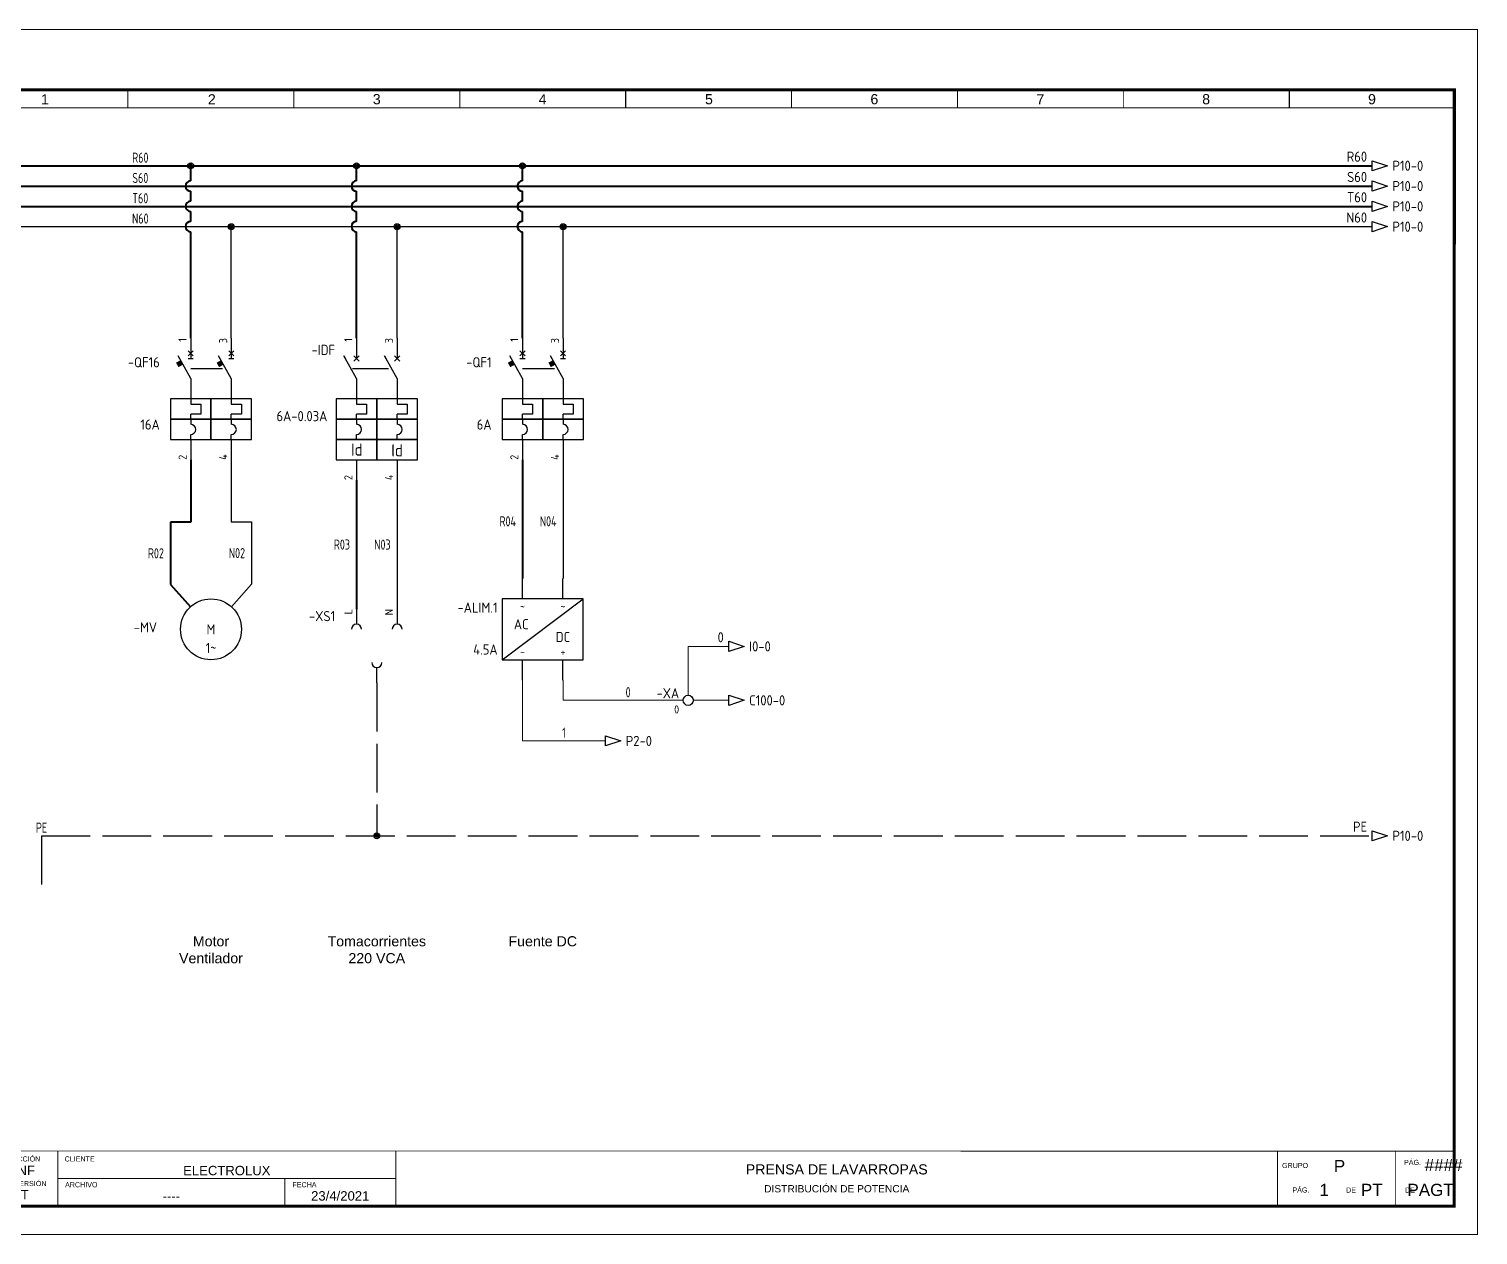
# Model space of a CAD drawing. Header units: millimetres. Extents: x -135 to 420, y 0 to 297.
# Drawn here: x 63.1 to 420.1, y -0.1 to 297.1 of the extents above; entities that cross this region are included whole.
import ezdxf
from ezdxf.enums import TextEntityAlignment as Align

# ---------------------------------------------------------------- set-up
doc = ezdxf.new("R2010")
doc.units = ezdxf.units.MM
doc.linetypes.add('ACAD_ISO02W100', pattern=[15, 12, -3])
for name, color, linetype, lineweight in [('BLK_4', 9, 'Continuous', 40), ('eProC - L2', 41, 'Continuous', 20), ('G&Y_25', 3, 'ACAD_ISO02W100', 25), ('LBE_25', 132, 'Continuous', 25), ('RED_15', 1, 'Continuous', 15), ('WHT_15', 7, 'Continuous', 15)]:
    doc.layers.add(name, color=color, linetype=linetype, lineweight=lineweight)
for name, color, linetype in [('DESC', 150, 'Continuous'), ('LINK', 9, 'Continuous'), ('MISC', 7, 'Continuous'), ('SYMS', 7, 'Continuous'), ('TAGS', 150, 'Continuous'), ('TERMS', 123, 'Continuous'), ('WIREFIXED', 7, 'Continuous'), ('WIREREF', 52, 'Continuous'), ('XREF', 7, 'Continuous')]:
    doc.layers.add(name, color=color, linetype=linetype)
doc.styles.get("Standard").update_dxf_attribs({"font": 'arial.ttf'})
doc.styles.add('WD_IEC', font='ISOCP2.shx', dxfattribs={"width": 0.9, "height": 4})
picture_1 = doc.add_image_def('image1.jpg', size_in_pixel=(564, 174))

# ---------------------------------------------------------------- blocks, each defined once
blk = doc.blocks.new('eproc_rotulo_010')
at = {"layer": 'eProC - L2', "color": 0, "lineweight": 5, "const_width": 0.233}
for points in [[(0.12, 297.12), (420.12, 297.12), (420.12, 0.12), (0.12, 0.12), (0.12, 297.12)], [(5.9, 20.72), (414.37, 20.7)], [(49.98, 7.12), (49.98, 20.72)], [(70.35, 7.12), (70.35, 20.72)], [(153.64, 7.04), (153.64, 20.64)], [(70.35, 13.92), (153.64, 13.92)], [(126.3, 7.12), (126.3, 13.92)]]:
    blk.add_lwpolyline(points, dxfattribs=at)
at = {"layer": 'eProC - L2', "color": 0}
blk.add_lwpolyline([(420.12, 0.12), (420.12, 297.12), (0.12, 297.12), (0.12, 0.12), (420.12, 0.12)], dxfattribs=at)
at = {"layer": 'eProC - L2', "color": 0, "lineweight": 40, "const_width": 0.75}
blk.add_lwpolyline([(5.92, 7.13), (414.37, 7.11), (414.4, 282.24), (5.95, 282.27)], close=True, dxfattribs=at)
at = {"layer": 'eProC - L2', "color": 0, "lineweight": 5, "const_width": 0.233}
for points in [[(46.8, 277.83), (5.9, 277.83), (5.9, 282.27), (46.8, 282.27)], [(87.64, 277.83), (46.75, 277.83), (46.75, 282.27), (87.64, 282.27)], [(128.54, 277.83), (87.64, 277.83), (87.64, 282.26), (128.54, 282.26)], [(169.38, 277.83), (128.49, 277.83), (128.49, 282.26), (169.38, 282.26)], [(210.28, 277.82), (169.38, 277.82), (169.38, 282.26), (210.28, 282.26)], [(251.12, 277.82), (210.23, 277.82), (210.23, 282.26), (251.12, 282.26)], [(292.02, 277.82), (251.12, 277.82), (251.12, 282.25), (292.02, 282.25)], [(332.86, 277.82), (291.97, 277.82), (291.97, 282.25), (332.86, 282.25)], [(373.76, 277.83), (332.86, 277.83), (332.86, 282.27), (373.76, 282.27)], [(414.6, 277.83), (373.71, 277.83), (373.71, 282.27), (414.6, 282.27)]]:
    blk.add_lwpolyline(points, close=True, dxfattribs=at)
at = {"layer": 'eProC - L2', "color": 0, "lineweight": 0, "const_width": 0.233}
for points in [[(370.87, 7.1), (370.87, 20.7)], [(399.87, 7.1), (399.87, 20.7)]]:
    blk.add_lwpolyline(points, dxfattribs=at)
at = {"layer": 'eProC - L2', "color": 0, "lineweight": 20, "char_height": 2.5, "attachment_point": 8}
for s, insert in [('{\\fArial|b0|i0|c0|p18;0}', (26.3, 278.65)), ('{\\fArial|b0|i0|c0|p18;1}', (67.19, 278.65)), ('{\\fArial|b0|i0|c0|p18;2}', (108.3, 278.65)), ('{\\fArial|b0|i0|c0|p18;3}', (148.93, 278.65)), ('{\\fArial|b0|i0|c0|p18;4}', (189.78, 278.65)), ('{\\fArial|b0|i0|c0|p18;5}', (230.77, 278.65)), ('{\\fArial|b0|i0|c0|p18;6}', (271.52, 278.65)), ('{\\fArial|b0|i0|c0|p18;7}', (312.41, 278.65)), ('{\\fArial|b0|i0|c0|p18;8}', (353.26, 278.65)), ('{\\fArial|b0|i0|c0|p18;9}', (394.11, 278.65))]:
    blk.add_mtext(s, dxfattribs=dict(at, insert=insert))
at = {"layer": 'eProC - L2', "color": 0, "char_height": 1.2552}
for s, insert, attachment_point in [('{\\fArial|b0|i0|c0|p18;CONFECCIÓN }', (60.16, 18.11), 8), ('{\\fArial|b0|i0|c0|p18;CLIENTE}', (72.05, 18.11), 7), ('{\\fArial|b0|i0|c0|p18;PÁG.}', (402.01, 17.26), 7), ('{\\fArial|b0|i0|c0|p18;GRUPO}', (371.96, 16.49), 7), ('{\\fArial|b0|i0|c0|p18;ULTIMA VERSIÓN}', (60.16, 12.05), 8), ('{\\fArial|b0|i0|c0|p18;ARCHIVO}', (72.15, 11.76), 7), ('{\\fArial|b0|i0|c0|p18;FECHA}', (128.15, 11.76), 7), ('{\\fArial|b0|i0|c0|p18;PÁG.}', (374.51, 10.46), 7), ('{\\fArial|b0|i0|c0|p18;DE}', (387.74, 10.46), 7), ('{\\fArial|b0|i0|c0|p18;DE}', (402.24, 10.46), 7)]:
    blk.add_mtext(s, dxfattribs=dict(at, insert=insert, attachment_point=attachment_point))
at = {"layer": 'eProC - L2', "color": 0}
for tag, p in [('GR', (386.11, 17)), ('PGRAL', (411.76, 17.25)), ('PG', (382.35, 11.13)), ('PT', (394.05, 11.13)), ('PAGT', (408.55, 11.13))]:
    blk.add_attdef(tag, text='', height=3, dxfattribs=at).set_placement(p, align=Align.MIDDLE_CENTER)
for tag, height, p in [('CONF', 2.31, (60.16, 14.76)), ('CLIENTE', 2.31, (111.99, 14.74)), ('DESC_1', 2.5, (262.25, 14.94)), ('ULT', 2.31, (60.16, 8.79)), ('ARCH', 2.31, (98.32, 8.46)), ('FECHA', 2.31, (139.94, 8.5)), ('DESC__2', 1.8, (262.25, 10.51))]:
    blk.add_attdef(tag, text='', height=height, dxfattribs=at).set_placement(p, align=Align.CENTER)
at = {"layer": 'eProC - L2', "color": 0, "flags": 9}
blk.add_attdef('WD_TB', (0.12, 0.12), '', height=2.5, dxfattribs=at)
at = {"layer": 'eProC - L2', "color": 0}
image = blk.add_image(picture_1, insert=(5.9, 7.12), size_in_units=(44.08, 13.6), dxfattribs=at)
image.dxf.flags = 7
blk = doc.blocks.new('WD_WNH')
at = {"linetype": 'Continuous', "style": 'WD_IEC', "width": 0.8}
blk.add_attdef('WIRENO', text='', height=2.5, dxfattribs=at).set_placement((0, 0.75), align=Align.CENTER)
at = {"style": 'WD_IEC', "flags": 1}
for tag, p in [('W08USER', (0, 0.375)), ('W04USER', (0, 0.875)), ('W05USER', (0, 0.75)), ('W09USER', (0, 0.25)), ('W03USER', (0, 1)), ('W06USER', (0, 0.625)), ('W07USER', (0, 0.5)), ('W02USER', (0, 1.125)), ('W01USER', (0, 1.25)), ('W10USER', (0, 0.125))]:
    blk.add_attdef(tag, text='', height=0.08, dxfattribs=at).set_placement(p, align=Align.CENTER)
blk = doc.blocks.new('VCB11Q134')
for p, q in [((0, 7.5), (0, 2.5)), ((-0.62, 3.12), (0.63, 4.37)), ((0.63, 3.12), (-0.62, 4.37)), ((0, -2.5), (-3.12, 3.12)), ((-0.62, 2.5), (0.63, 2.5)), ((0, -2.5), (0, -8.75)), ((0, -7.5), (0, -8.75)), ((0, -8.75), (2.5, -8.75)), ((2.5, -8.75), (2.5, -11.25)), ((0, -12.5), (0, -11.25)), ((2.5, -11.25), (0, -11.25)), ((0, -12.5), (0, -13.75)), ((0, -17.5), (0, -16.25)), ((0, -17.5), (0, -22.5))]:
    blk.add_line(p, q)
for points in [[(-5, -7.5), (-5, -12.5), (5, -12.5), (5, -7.5)], [(-5, -12.5), (-5, -17.5), (5, -17.5), (5, -12.5)]]:
    blk.add_lwpolyline(points, close=True)
blk.add_arc((0, -15), 1.25, 270, 90)
blk.add_solid([(-2.52, 2.03), (-3.61, 1.43), (-1.91, 0.94), (-3.01, 0.33)])
at = {"style": 'WD_IEC'}
for tag, p in [('INST', (-7.62, 6.3)), ('LOC', (-7.62, 3.3)), ('TAG1', (-7.62, 0.3)), ('RATING1', (-7.62, -2.7)), ('DESC1', (-7.62, -15.05)), ('DESC2', (-7.62, -18.05)), ('DESC3', (-7.62, -21.05))]:
    blk.add_attdef(tag, text='', height=2.5, dxfattribs=at).set_placement(p, align=Align.RIGHT)
blk.add_attdef('TERM01', text='', height=2, rotation=90, dxfattribs=at).set_placement((-1, 7.5), align=Align.RIGHT)
at = {"style": 'WD_IEC', "flags": 1}
for tag, p, height in [('X2TERM01', (0, 7.5), 0.32), ('X4LINK', (-2.15, 0), 0.32), ('X1LINK', (0.02, 0), 0.32), ('ASSYCODE', (0.69, -18.77), 1), ('FAMILY', (0.69, -20.27), 1), ('CATDESC', (0.69, -21.77), 1), ('X8TERM02', (0, -22.5), 0.32)]:
    blk.add_attdef(tag, p, '', height=height, dxfattribs=at)
at = {"style": 'WD_IEC', "flags": 9}
for tag, p in [('MFG', (7.81, 5.44)), ('CAT', (7.81, 2.94))]:
    blk.add_attdef(tag, text='', height=1.5, dxfattribs=at).set_placement(p, align=Align.RIGHT)
at = {"lineweight": 15, "style": 'WD_IEC'}
for tag, p in [('XREF', (-7.62, -12.05)), ('WDTAGALT', (-7.62, -24.05))]:
    blk.add_attdef(tag, text='', height=2.5, dxfattribs=at).set_placement(p, align=Align.RIGHT)
at = {"style": 'WD_IEC'}
blk.add_attdef('TERM02', (-1, -22.5), '', height=2, rotation=90, dxfattribs=at)
blk = doc.blocks.new('VCB21Q134')
for p, q in [((0, 7.5), (0, 2.5)), ((-0.62, 3.12), (0.63, 4.37)), ((0.63, 3.12), (-0.62, 4.37)), ((0, -2.5), (-3.12, 3.12)), ((-0.62, 2.5), (0.63, 2.5)), ((0, -2.5), (0, -8.75)), ((0, -7.5), (0, -8.75)), ((0, -8.75), (2.5, -8.75)), ((2.5, -8.75), (2.5, -11.25)), ((0, -12.5), (0, -11.25)), ((2.5, -11.25), (0, -11.25)), ((0, -12.5), (0, -13.75)), ((0, -17.5), (0, -16.25)), ((0, -17.5), (0, -22.5))]:
    blk.add_line(p, q)
for points in [[(-5, -7.5), (-5, -12.5), (5, -12.5), (5, -7.5)], [(-5, -12.5), (-5, -17.5), (5, -17.5), (5, -12.5)]]:
    blk.add_lwpolyline(points, close=True)
blk.add_arc((0, -15), 1.25, 270, 90)
blk.add_solid([(-2.52, 2.03), (-3.61, 1.43), (-1.91, 0.94), (-3.01, 0.33)])
at = {"style": 'WD_IEC'}
for tag, p in [('INST', (-7.62, 6.3)), ('LOC', (-7.62, 3.3)), ('TAG2', (-7.62, 0.3)), ('DESC1', (-7.62, -15.05)), ('DESC2', (-7.62, -18.05)), ('DESC3', (-7.62, -21.05))]:
    blk.add_attdef(tag, text='', height=2.5, dxfattribs=at).set_placement(p, align=Align.RIGHT)
blk.add_attdef('TERM01', text='', height=2, rotation=90, dxfattribs=at).set_placement((-1, 7.5), align=Align.RIGHT)
at = {"style": 'WD_IEC', "flags": 1}
for tag, p, height in [('X2TERM01', (0, 7.5), 0.32), ('X4LINK', (-2.15, 0), 0.32), ('X1LINK', (0.02, 0), 0.32), ('CONTACT', (-5.49, -7.21), 1), ('ASSYCODE', (0.69, -18.77), 1), ('FAMILY', (0.69, -20.27), 1), ('CATDESC', (0.69, -21.77), 1), ('X8TERM02', (0, -22.5), 0.32)]:
    blk.add_attdef(tag, p, '', height=height, dxfattribs=at)
blk.add_attdef('RATING1', text='', height=2.5, dxfattribs=at).set_placement((-7.62, -2.7), align=Align.RIGHT)
at = {"lineweight": 15, "style": 'WD_IEC'}
for tag, p in [('XREF', (-7.62, -12.05)), ('WDTAGALT', (-7.62, -24.05))]:
    blk.add_attdef(tag, text='', height=2.5, dxfattribs=at).set_placement(p, align=Align.RIGHT)
at = {"style": 'WD_IEC'}
blk.add_attdef('TERM02', (-1, -22.5), '', height=2, rotation=90, dxfattribs=at)
blk = doc.blocks.new('WDDOT')
for radius in [0.72, 0.449, 0.223]:
    blk.add_circle((0, 0), radius)
blk = doc.blocks.new('VMO1M9')
blk.add_circle((0, 0), 7.5)
at = {"style": 'WD_IEC'}
for tag, p in [('INST', (-13.29, 5.25)), ('LOC', (-13.29, 2.25)), ('TAG1', (-13.29, -0.75)), ('RATING1', (-13.29, -4.8)), ('DESC1', (-13.29, -12.1)), ('DESC2', (-13.29, -15.1)), ('DESC3', (-13.29, -18.1))]:
    blk.add_attdef(tag, text='', height=2.5, dxfattribs=at).set_placement(p, align=Align.RIGHT)
at = {"style": 'WD_IEC', "flags": 1}
for tag, p, height in [('MFG', (7.54, 6.5), 1.5), ('X0TERM01', (-5.03, 5.56), 0.32), ('X0TERM02', (5.02, 5.58), 0.32), ('CAT', (7.54, 4), 1.5), ('X4LINK', (-7.55, -0.02), 0.32), ('X1LINK', (7.45, -0.02), 0.32), ('ASSYCODE', (7.65, -4), 1), ('FAMILY', (7.65, -5.5), 1), ('CATDESC', (7.65, -7), 1)]:
    blk.add_attdef(tag, p, '', height=height, dxfattribs=at)
at = {"style": 'WD_IEC'}
for tag, p in [('TERM01', (-6.47, 6.21)), ('TERM02', (8.52, 6.21))]:
    blk.add_attdef(tag, text='', height=2, rotation=90, dxfattribs=at).set_placement(p, align=Align.RIGHT)
for tag, p in [('M', (0, 0)), ('1~', (0.04, -4.59))]:
    blk.add_attdef(tag, text='', height=2.5, dxfattribs=at).set_placement(p, align=Align.MIDDLE)
at = {"lineweight": 15, "style": 'WD_IEC'}
blk.add_attdef('XREF', text='', height=2.5, dxfattribs=at).set_placement((-13.29, -9.1), align=Align.RIGHT)
at = {"style": 'WD_IEC', "width": 0.9}
blk.add_attdef('WDTAGALT', text='', height=2.5, dxfattribs=at).set_placement((-13.29, -21.1), align=Align.RIGHT)
blk = doc.blocks.new('WD_WNV')
at = {"linetype": 'Continuous', "style": 'WD_IEC', "width": 0.8}
blk.add_attdef('WIRENO', text='', height=2.5, dxfattribs=at).set_placement((-1.6, 0), align=Align.MIDDLE_RIGHT)
at = {"style": 'WD_IEC', "flags": 1}
for tag, p in [('W08USER', (-1, 0.375)), ('W04USER', (-1, 0.875)), ('W05USER', (-1, 0.75)), ('W09USER', (-1, 0.25)), ('W03USER', (-1, 1)), ('W06USER', (-1, 0.625)), ('W07USER', (-1, 0.5)), ('W02USER', (-1, 1.125)), ('W01USER', (-1, 1.25)), ('W10USER', (-1, 0.125))]:
    blk.add_attdef(tag, text='', height=0.08, dxfattribs=at).set_placement(p, align=Align.CENTER)
blk = doc.blocks.new('VCB11Q13')
for p, q in [((0, 7.5), (0, 2.5)), ((0, -2.5), (-3.12, 3.12)), ((-3.12, 3.12), (-2.52, 2.03)), ((-0.66, 1.84), (0.66, 3.16)), ((-0.66, 3.16), (0.66, 1.84)), ((0, -2.5), (0, -7.5)), ((0, -7.5), (0, -8.75)), ((0, -8.75), (2.5, -8.75)), ((2.5, -8.75), (2.5, -11.25)), ((0, -12.5), (0, -11.25)), ((2.5, -11.25), (0, -11.25)), ((0, -12.5), (0, -13.75)), ((0, -17.5), (0, -16.25)), ((0, -22.5), (0, -27.5))]:
    blk.add_line(p, q)
for points in [[(-5, -7.5), (-5, -12.5), (5, -12.5), (5, -7.5)], [(-5, -12.5), (-5, -17.5), (5, -17.5), (5, -12.5)], [(-5, -17.5), (-5, -22.5), (5, -22.5), (5, -17.5)]]:
    blk.add_lwpolyline(points, close=True)
blk.add_arc((0, -15), 1.25, 270, 90)
at = {"style": 'WD_IEC'}
for tag, p in [('INST', (-5.28, 9.34)), ('LOC', (-5.28, 6.34)), ('TAG1', (-5.28, 3.34)), ('RATING1', (-7.18, -9.98)), ('DESC1', (-7.18, -12.98)), ('DESC2', (-7.18, -15.98)), ('DESC3', (-7.18, -18.98))]:
    blk.add_attdef(tag, text='', height=2.5, dxfattribs=at).set_placement(p, align=Align.RIGHT)
blk.add_attdef('TERM01', text='', height=2, rotation=90, dxfattribs=at).set_placement((-1, 7.5), align=Align.RIGHT)
at = {"style": 'WD_IEC', "flags": 1}
for tag, p, height in [('X2TERM01', (0, 7.5), 0.32), ('X4LINK', (-2.31, 0), 0.32), ('X1LINK', (-0.95, 0), 0.32), ('CONTACT', (-5.15, -7.55), 1), ('COMMON', (-3.9, -8.8), 1), ('ASSYCODE', (0.69, -23.77), 1), ('FAMILY', (0.69, -25.27), 1), ('X8TERM02', (0, -27.5), 0.32), ('CATDESC', (0.69, -26.77), 1)]:
    blk.add_attdef(tag, p, '', height=height, dxfattribs=at)
at = {"style": 'WD_IEC', "flags": 9}
for tag, p in [('MFG', (7.81, 5.44)), ('CAT', (7.81, 2.94))]:
    blk.add_attdef(tag, text='', height=1.5, dxfattribs=at).set_placement(p, align=Align.RIGHT)
at = {"lineweight": 15, "style": 'WD_IEC'}
blk.add_attdef('XREF', text='', height=2.5, dxfattribs=at).set_placement((-7.18, -6.98), align=Align.RIGHT)
at = {"style": 'WD_IEC'}
blk.add_attdef('TERM02', (-1, -27.5), '', height=2, rotation=90, dxfattribs=at)
blk.add_attdef('I', text='', height=3, dxfattribs=at).set_placement((0.08, -21.48), align=Align.CENTER)
blk = doc.blocks.new('VCB21Q13')
for p, q in [((0, 7.5), (0, 2.5)), ((0, -2.5), (-3.12, 3.12)), ((-3.12, 3.12), (-2.52, 2.03)), ((-0.66, 1.84), (0.66, 3.16)), ((-0.66, 3.16), (0.66, 1.84)), ((0, -2.5), (0, -7.5)), ((0, -7.5), (0, -8.75)), ((0, -8.75), (2.5, -8.75)), ((2.5, -8.75), (2.5, -11.25)), ((0, -12.5), (0, -11.25)), ((2.5, -11.25), (0, -11.25)), ((0, -12.5), (0, -13.75)), ((0, -17.5), (0, -16.25)), ((0, -22.5), (0, -27.5))]:
    blk.add_line(p, q)
for points in [[(-5, -7.5), (-5, -12.5), (5, -12.5), (5, -7.5)], [(-5, -12.5), (-5, -17.5), (5, -17.5), (5, -12.5)], [(-5, -17.5), (-5, -22.5), (5, -22.5), (5, -17.5)]]:
    blk.add_lwpolyline(points, close=True)
blk.add_arc((0, -15), 1.25, 270, 90)
at = {"style": 'WD_IEC'}
for tag, p in [('INST', (-5.02, 9.77)), ('LOC', (-5.02, 6.77)), ('TAG2', (-5.02, 3.77)), ('DESC1', (-6.85, -12.94)), ('DESC2', (-6.85, -15.94)), ('DESC3', (-6.85, -18.94))]:
    blk.add_attdef(tag, text='', height=2.5, dxfattribs=at).set_placement(p, align=Align.RIGHT)
blk.add_attdef('TERM01', text='', height=2, rotation=90, dxfattribs=at).set_placement((-1, 7.5), align=Align.RIGHT)
at = {"style": 'WD_IEC', "flags": 1}
for tag, p, height in [('X2TERM01', (0, 7.5), 0.32), ('X4LINK', (-2.15, 0), 0.32), ('X1LINK', (-0.08, 0), 0.32), ('CONTACT', (-5.15, -7.55), 1), ('FAMILY', (0.69, -25.27), 1), ('X8TERM02', (0, -27.5), 0.32)]:
    blk.add_attdef(tag, p, '', height=height, dxfattribs=at)
at = {"lineweight": 15, "style": 'WD_IEC'}
blk.add_attdef('XREF', text='', height=2.5, dxfattribs=at).set_placement((-6.85, -6.94), align=Align.RIGHT)
at = {"style": 'WD_IEC', "flags": 1}
blk.add_attdef('RATING1', text='', height=2.5, dxfattribs=at).set_placement((-6.85, -9.94), align=Align.RIGHT)
at = {"style": 'WD_IEC'}
blk.add_attdef('TERM02', (-1, -27.5), '', height=2, rotation=90, dxfattribs=at)
blk.add_attdef('I', text='', height=3, dxfattribs=at).set_placement((0.01, -21.66), align=Align.CENTER)
blk = doc.blocks.new('VC01J_')
blk.add_line((0, 5), (0, 1.25))
blk.add_arc((0, 0), 1.25, 0, 180)
at = {"style": 'WD_IEC'}
for tag, p in [('INST', (-5.25, 8)), ('LOC', (-5.25, 5)), ('TAG1', (-5.25, 2)), ('DESC2', (-5.25, -9.1)), ('DESC1', (-5.25, -6.1)), ('DESC3', (-5.25, -12.1))]:
    blk.add_attdef(tag, text='', height=2.5, dxfattribs=at).set_placement(p, align=Align.RIGHT)
blk.add_attdef('TERM01', text='', height=2, rotation=90, dxfattribs=at).set_placement((-1, 5), align=Align.RIGHT)
at = {"style": 'WD_IEC', "flags": 1}
for tag, p, height in [('X2TERM01', (0, 5), 0.32), ('X2TERMDESC01', (0, 4.48), 0.32), ('MFG', (2.75, 4), 1.5), ('X4LINK', (-1.88, 0), 0.32), ('X1LINK', (1.88, 0), 0.32), ('CAT', (2.75, 1.5), 1.5), ('ASSYCODE', (2.75, -2.75), 1), ('FAMILY', (2.75, -4.25), 1), ('CATDESC', (2.75, -5.75), 1)]:
    blk.add_attdef(tag, p, '', height=height, dxfattribs=at)
blk = doc.blocks.new('VC02J_')
blk.add_line((0, 5), (0, 1.25))
blk.add_arc((0, 0), 1.25, 0, 180)
at = {"style": 'WD_IEC'}
for tag, p in [('INST', (-5.25, 8)), ('LOC', (-5.25, 5)), ('TAG2', (-5.25, 2)), ('DESC1', (-5.25, -5.1)), ('DESC2', (-5.25, -8.1)), ('DESC3', (-5.25, -11.1))]:
    blk.add_attdef(tag, text='', height=2.5, dxfattribs=at).set_placement(p, align=Align.RIGHT)
blk.add_attdef('TERM01', text='', height=2, rotation=90, dxfattribs=at).set_placement((-1, 5), align=Align.RIGHT)
at = {"style": 'WD_IEC', "flags": 1}
for tag, p, height in [('X2TERM01', (0, 5), 0.32), ('X2TERMDESC01', (0, 4.48), 0.32), ('X4LINK', (-1.88, 0), 0.32), ('X1LINK', (1.88, 0), 0.32), ('FAMILY', (2.75, -4.25), 1)]:
    blk.add_attdef(tag, p, '', height=height, dxfattribs=at)
blk = doc.blocks.new('VC01_J')
blk.add_line((0, -5), (0, -1.25))
blk.add_arc((0, 0), 1.25, 180, 0)
at = {"style": 'WD_IEC'}
for tag, p in [('INST', (-5.25, 8)), ('LOC', (-5.25, 5)), ('TAG1', (-5.25, 2)), ('DESC1', (-5.25, -5.1)), ('DESC2', (-5.25, -8.1)), ('DESC3', (-5.25, -11.1))]:
    blk.add_attdef(tag, text='', height=2.5, dxfattribs=at).set_placement(p, align=Align.RIGHT)
at = {"style": 'WD_IEC', "flags": 1}
for tag, p, height in [('MFG', (2.75, 4), 1.5), ('X4LINK', (-1.88, 0), 0.32), ('X1LINK', (1.88, 0), 0.32), ('CAT', (2.75, 1.5), 1.5), ('ASSYCODE', (2.75, -2.75), 1), ('FAMILY', (2.75, -4.25), 1), ('X8TERM01', (0, -5), 0.32), ('X8TERMDESC01', (0, -5.52), 0.32), ('CATDESC', (2.75, -5.75), 1)]:
    blk.add_attdef(tag, p, '', height=height, dxfattribs=at)
at = {"style": 'WD_IEC'}
blk.add_attdef('TERM01', (-1, -5), '', height=2, rotation=90, dxfattribs=at)
blk = doc.blocks.new('VIN1G1')
for p, q in [((0, 7.5), (0, 12.5)), ((9.98, 7.5), (9.98, 12.5)), ((14.99, 7.5), (-5.01, 7.5)), ((-5.01, 7.5), (-5.01, -7.5)), ((-5.01, -7.5), (14.99, 7.5)), ((14.99, -7.5), (14.99, 7.5)), ((14.99, -7.5), (14.99, 7.5)), ((-5.01, -7.5), (14.99, -7.5)), ((0, -12.5), (0, -7.5)), ((9.98, -12.5), (9.98, -7.5))]:
    blk.add_line(p, q)
at = {"style": 'WD_IEC'}
for tag, p in [('INST', (-6.14, 10.12)), ('LOC', (-6.14, 7.12)), ('TAG1', (-6.14, 4.12)), ('RATING1', (-5.97, 0.36)), ('DESC2', (-6.14, -9.22)), ('DESC1', (-6.14, -6.22)), ('DESC3', (-6.14, -12.22)), ('WDTAGALT', (-6.14, -15.22))]:
    blk.add_attdef(tag, text='', height=2.5, dxfattribs=at).set_placement(p, align=Align.RIGHT)
for tag, p in [('TERM01', (-1, 12.23)), ('TERM02', (8.98, 12.5))]:
    blk.add_attdef(tag, text='', height=2, rotation=90, dxfattribs=at).set_placement(p, align=Align.RIGHT)
at = {"style": 'WD_IEC', "flags": 1}
for tag, p, height in [('X2TERM01', (0, 12.5), 0.32), ('X2TERM02', (9.98, 12.5), 0.32), ('MFG', (15.53, 6.06), 1.5), ('CAT', (15.53, 3.56), 1.5), ('X1LINK', (14.99, 0), 0.32), ('X4LINK', (-5.01, -0.61), 0.32), ('ASSYCODE', (15.61, -4.38), 1), ('FAMILY', (15.61, -5.88), 1), ('CATDESC', (15.61, -7.38), 1), ('X8TERM03', (0, -12.5), 0.32), ('X8TERM04', (9.98, -12.5), 0.32)]:
    blk.add_attdef(tag, p, '', height=height, dxfattribs=at)
at = {"style": 'WD_IEC'}
for tag, p in [('TERMDESC01', (-0.01, 5.55)), ('TERMDESC02', (9.98, 5.55)), ('TERMDESC03', (-0.01, -5.52)), ('TERMDESC04', (9.98, -5.52))]:
    blk.add_attdef(tag, text='', height=2, dxfattribs=at).set_placement(p, align=Align.MIDDLE)
for tag, p in [('AC', (-0.3, 0.01)), ('DC', (9.97, -3.13))]:
    blk.add_attdef(tag, text='', height=2.5, dxfattribs=at).set_placement(p, align=Align.CENTER)
at = {"lineweight": 15, "style": 'WD_IEC'}
blk.add_attdef('XREF', text='', height=2.5, dxfattribs=at).set_placement((-6.14, -3.22), align=Align.RIGHT)
at = {"style": 'WD_IEC'}
for tag, p in [('TERM03', (-1, -12.96)), ('TERM04', (8.98, -12.96))]:
    blk.add_attdef(tag, p, '', height=2, rotation=90, dxfattribs=at)
blk = doc.blocks.new('HT0002')
blk.add_circle((0, 0), 1.25)
at = {"style": 'WD_IEC', "flags": 1}
for tag, p, height in [('ASSYCODE', (2.75, 10.75), 1), ('CATDESC', (2.75, 9.25), 1), ('MFG', (2.75, 7.25), 1.5), ('CAT', (2.75, 4.75), 1.5), ('X4PIN01', (-1.25, 1), 0.25), ('X4TERM01', (-1.25, 0), 0.25), ('X4TERMDESC01', (-1.25, 0.5), 0.4), ('STRIPSEQ', (0, 0), 0.025), ('X2PIN01', (0, 2.25), 0.25), ('X2TERM01', (0, 1.25), 0.25), ('X8PIN01', (0, -0.25), 0.25), ('X2TERMDESC01', (0, 1.75), 0.4), ('X1PIN01', (1.25, 1), 0.25), ('X1TERM01', (1.25, 0), 0.25), ('X1TERMDESC01', (1.25, 0.5), 0.4), ('LINKTERM', (0, -0.04), 0.025), ('X8TERM01', (0, -1.25), 0.25), ('X8TERMDESC01', (0, -0.75), 0.4)]:
    blk.add_attdef(tag, p, '', height=height, dxfattribs=at)
at = {"style": 'WD_IEC'}
for tag, p in [('INST', (-2.25, 6.5)), ('LOC', (-2.25, 3.5)), ('DESC2', (-2.25, -9.25)), ('DESC1', (-2.25, -6.25)), ('DESC3', (-2.25, -12.25))]:
    blk.add_attdef(tag, text='', height=2.5, dxfattribs=at).set_placement(p, align=Align.RIGHT)
at = {"style": 'WD_IEC', "flags": 8}
for tag, height, p in [('TAGSTRIP', 2.5, (-2.25, 0.5)), ('TERM01', 2, (-2.25, -3.25))]:
    blk.add_attdef(tag, text='', height=height, dxfattribs=at).set_placement(p, align=Align.RIGHT)
blk = doc.blocks.new('HA1S1')
blk.add_lwpolyline([(0, 1.25), (3.75, 0), (0, -1.25)], close=True)
at = {"style": 'WD_IEC'}
for tag, height, flags, p in [('WIRENO', 2.5, 8, (-1.25, 1)), ('SIGCODE', 1, 1, (5, 1.8))]:
    blk.add_attdef(tag, text='', height=height, dxfattribs=dict(at, flags=flags)).set_placement(p, align=Align.RIGHT)
at = {"style": 'WD_IEC', "flags": 1}
blk.add_attdef('X4TERM01', (0, 0), '', height=0.32, dxfattribs=at)
at = {"style": 'WD_IEC'}
blk.add_attdef('XREF', text='', height=2.5, dxfattribs=at).set_placement((5, 0), align=Align.MIDDLE_LEFT)
blk.add_attdef('DESC1', text='', height=2.5, dxfattribs=at).set_placement((-1.25, -1), align=Align.TOP_RIGHT)

msp = doc.modelspace()

# ---------------------------------------------------------------- linework, layer by layer
at = {"layer": 'BLK_4'}
for p, q in [((26.23, 263.4), (394.04, 263.4)), ((102.97, 259.67), (102.97, 263.4)), ((143.82, 259.67), (143.82, 263.4)), ((184.71, 259.67), (184.71, 263.4)), ((36.23, 258.4), (394.04, 258.4)), ((102.97, 254.67), (102.97, 257.13)), ((143.82, 254.67), (143.82, 257.13)), ((184.71, 254.67), (184.71, 257.13)), ((46.23, 253.4), (394.04, 253.4)), ((102.97, 249.67), (102.97, 252.13)), ((143.82, 249.67), (143.82, 252.13)), ((184.71, 249.67), (184.71, 252.13)), ((102.97, 220.94), (102.97, 247.13)), ((143.82, 220.94), (143.82, 247.13)), ((184.71, 220.94), (184.71, 247.13)), ((102.97, 190.94), (102.97, 175.58)), ((184.71, 190.94), (184.71, 161.66)), ((143.82, 185.94), (143.82, 154.16)), ((97.97, 175.58), (97.97, 160.22)), ((102.97, 175.58), (97.97, 175.58)), ((97.97, 160.22), (102.94, 154.72))]:
    msp.add_line(p, q, dxfattribs=at)
for centre in [(102.97, 258.4), (143.82, 258.4), (184.71, 258.4), (102.97, 253.4), (143.82, 253.4), (184.71, 253.4), (102.97, 248.4), (143.82, 248.4), (184.71, 248.4)]:
    msp.add_arc(centre, 1.27, 90, 270, dxfattribs=at)
at = {"layer": 'G&Y_25'}
for p, q in [((148.82, 135.97), (148.82, 98.27)), ((66.23, 98.27), (66.23, 84.88)), ((66.23, 98.27), (394.04, 98.27))]:
    msp.add_line(p, q, dxfattribs=at)
at = {"layer": 'LBE_25'}
for p, q in [((56.23, 248.4), (394.04, 248.4)), ((112.97, 220.94), (112.97, 248.4)), ((153.82, 220.94), (153.82, 248.4)), ((194.71, 220.94), (194.71, 248.4)), ((112.97, 190.94), (112.97, 175.61)), ((194.71, 190.94), (194.71, 161.66)), ((153.82, 185.94), (153.82, 154.16)), ((112.97, 175.61), (117.97, 175.61)), ((117.97, 175.61), (117.97, 160.28)), ((117.97, 160.28), (112.99, 154.73))]:
    msp.add_line(p, q, dxfattribs=at)
at = {"layer": 'LINK'}
for points in [[(103, 213.44), (110.82, 213.44)], [(142.87, 213.44), (151.67, 213.44)], [(184.74, 213.44), (192.56, 213.44)]]:
    msp.add_lwpolyline(points, dxfattribs=at)
at = {"layer": 'RED_15'}
for p, q in [((184.71, 136.66), (184.71, 121.66)), ((184.71, 121.66), (205.16, 121.66))]:
    msp.add_line(p, q, dxfattribs=at)
at = {"layer": 'WHT_15'}
for p, q in [((225.56, 132.91), (225.56, 144.95)), ((225.56, 144.95), (235.56, 144.95)), ((194.7, 136.66), (194.7, 131.66)), ((194.7, 131.66), (224.31, 131.66)), ((226.81, 131.66), (235.56, 131.66))]:
    msp.add_line(p, q, dxfattribs=at)

# ---------------------------------------------------------------- block references
at = {"layer": 'eProC - L2'}
msp.add_blockref('eproc_rotulo_010', (-0.12, -0.12), dxfattribs=at).add_auto_attribs({'PAGT': 'PAGT', 'PGRAL': '####', 'PT': 'PT', 'CONF': 'CONF', 'ULT': 'ULT', 'ARCH': '----', 'GR': 'P', 'PG': '1', 'DESC_1': 'PRENSA DE LAVARROPAS', 'DESC__2': 'DISTRIBUCIÓN DE POTENCIA', 'FECHA': '23/4/2021', 'CLIENTE': 'ELECTROLUX'})
at = {"layer": 'SYMS'}
ref = msp.add_blockref('HA1S1', (394.04, 263.4), dxfattribs=at)
ref.add_attrib('XREF', 'P10-0', dxfattribs={"layer": 'XREF', "height": 2.5, "style": 'WD_IEC'}).set_placement((399.04, 263.4), align=Align.MIDDLE_LEFT)
ref.add_attrib('WIRENO', 'R60', dxfattribs={"layer": 'WIREREF', "height": 2.5, "style": 'WD_IEC', "flags": 8}).set_placement((392.79, 264.4), align=Align.RIGHT)
for name, p in [('WDDOT', (102.97, 263.4)), ('WDDOT', (143.82, 263.4)), ('WDDOT', (184.71, 263.4)), ('WDDOT', (112.97, 248.4)), ('WDDOT', (153.82, 248.4)), ('WDDOT', (194.71, 248.4)), ('VC01_J', (148.82, 140.97)), ('WDDOT', (148.82, 98.27))]:
    msp.add_blockref(name, p, dxfattribs=at)
ref = msp.add_blockref('HA1S1', (394.04, 258.4), dxfattribs=at)
ref.add_attrib('XREF', 'P10-0', dxfattribs={"layer": 'XREF', "height": 2.5, "style": 'WD_IEC'}).set_placement((399.04, 258.4), align=Align.MIDDLE_LEFT)
ref.add_attrib('WIRENO', 'S60', dxfattribs={"layer": 'WIREREF', "height": 2.5, "style": 'WD_IEC', "flags": 8}).set_placement((392.79, 259.4), align=Align.RIGHT)
ref = msp.add_blockref('HA1S1', (394.04, 253.4), dxfattribs=at)
ref.add_attrib('XREF', 'P10-0', dxfattribs={"layer": 'XREF', "height": 2.5, "style": 'WD_IEC'}).set_placement((399.04, 253.4), align=Align.MIDDLE_LEFT)
ref.add_attrib('WIRENO', 'T60', dxfattribs={"layer": 'WIREREF', "height": 2.5, "style": 'WD_IEC', "flags": 8}).set_placement((392.79, 254.4), align=Align.RIGHT)
ref = msp.add_blockref('HA1S1', (394.04, 248.4), dxfattribs=at)
ref.add_attrib('XREF', 'P10-0', dxfattribs={"layer": 'XREF', "height": 2.5, "style": 'WD_IEC'}).set_placement((399.04, 248.4), align=Align.MIDDLE_LEFT)
ref.add_attrib('WIRENO', 'N60', dxfattribs={"layer": 'WIREREF', "height": 2.5, "style": 'WD_IEC', "flags": 8}).set_placement((392.79, 249.4), align=Align.RIGHT)
ref = msp.add_blockref('VCB11Q134', (102.97, 213.44), dxfattribs=at)
ref.add_attrib('TAG1', '-QF16', dxfattribs={"layer": 'TAGS', "height": 2.5, "style": 'WD_IEC'}).set_placement((95.35, 213.73), align=Align.RIGHT)
ref.add_attrib('DESC1', '16A', dxfattribs={"layer": 'DESC', "height": 2.5, "style": 'WD_IEC'}).set_placement((95.35, 198.38), align=Align.RIGHT)
ref.add_attrib('TERM01', '1', dxfattribs={"layer": 'TERMS', "height": 2, "rotation": 90, "style": 'WD_IEC'}).set_placement((101.97, 220.94), align=Align.RIGHT)
ref.add_attrib('TERM02', '2', (101.97, 190.94), dxfattribs={"layer": 'TERMS', "height": 2, "rotation": 90, "style": 'WD_IEC'})
ref = msp.add_blockref('VCB21Q134', (112.97, 213.44), dxfattribs=at)
ref.add_attrib('TERM01', '3', dxfattribs={"layer": 'TERMS', "height": 2, "rotation": 90, "style": 'WD_IEC'}).set_placement((111.97, 220.94), align=Align.RIGHT)
ref.add_attrib('TERM02', '4', (111.97, 190.94), dxfattribs={"layer": 'TERMS', "height": 2, "rotation": 90, "style": 'WD_IEC'})
ref = msp.add_blockref('VCB11Q13', (143.82, 213.44), dxfattribs=at)
ref.add_attrib('I', 'Id', dxfattribs={"layer": 'MISC', "height": 3, "style": 'WD_IEC'}).set_placement((143.9, 191.95), align=Align.CENTER)
ref.add_attrib('TAG1', '-IDF', dxfattribs={"layer": 'TAGS', "height": 2.5, "style": 'WD_IEC'}).set_placement((138.54, 216.78), align=Align.RIGHT)
ref.add_attrib('DESC1', '6A-0.03A', dxfattribs={"layer": 'DESC', "height": 2.5, "style": 'WD_IEC'}).set_placement((136.63, 200.45), align=Align.RIGHT)
ref.add_attrib('TERM01', '1', dxfattribs={"layer": 'TERMS', "height": 2, "rotation": 90, "style": 'WD_IEC'}).set_placement((142.82, 220.94), align=Align.RIGHT)
ref.add_attrib('TERM02', '2', (142.82, 185.94), dxfattribs={"layer": 'TERMS', "height": 2, "rotation": 90, "style": 'WD_IEC'})
ref = msp.add_blockref('VCB21Q13', (153.82, 213.44), dxfattribs=at)
ref.add_attrib('I', 'Id', dxfattribs={"layer": 'MISC', "height": 3, "style": 'WD_IEC'}).set_placement((153.83, 191.77), align=Align.CENTER)
ref.add_attrib('TERM01', '3', dxfattribs={"layer": 'TERMS', "height": 2, "rotation": 90, "style": 'WD_IEC'}).set_placement((152.82, 220.94), align=Align.RIGHT)
ref.add_attrib('TERM02', '4', (152.82, 185.94), dxfattribs={"layer": 'TERMS', "height": 2, "rotation": 90, "style": 'WD_IEC'})
ref = msp.add_blockref('VCB11Q134', (184.71, 213.44), dxfattribs=at)
ref.add_attrib('TAG1', '-QF1', dxfattribs={"layer": 'TAGS', "height": 2.5, "style": 'WD_IEC'}).set_placement((177.09, 213.73), align=Align.RIGHT)
ref.add_attrib('DESC1', '6A', dxfattribs={"layer": 'DESC', "height": 2.5, "style": 'WD_IEC'}).set_placement((177.09, 198.38), align=Align.RIGHT)
ref.add_attrib('TERM01', '1', dxfattribs={"layer": 'TERMS', "height": 2, "rotation": 90, "style": 'WD_IEC'}).set_placement((183.71, 220.94), align=Align.RIGHT)
ref.add_attrib('TERM02', '2', (183.71, 190.94), dxfattribs={"layer": 'TERMS', "height": 2, "rotation": 90, "style": 'WD_IEC'})
ref = msp.add_blockref('VCB21Q134', (194.71, 213.44), dxfattribs=at)
ref.add_attrib('TERM01', '3', dxfattribs={"layer": 'TERMS', "height": 2, "rotation": 90, "style": 'WD_IEC'}).set_placement((193.71, 220.94), align=Align.RIGHT)
ref.add_attrib('TERM02', '4', (193.71, 190.94), dxfattribs={"layer": 'TERMS', "height": 2, "rotation": 90, "style": 'WD_IEC'})
ref = msp.add_blockref('VIN1G1', (184.71, 149.16), dxfattribs=at)
ref.add_attrib('TERMDESC03', '-', dxfattribs={"layer": 'TERMS', "height": 2, "style": 'WD_IEC'}).set_placement((184.71, 143.64), align=Align.MIDDLE)
ref.add_attrib('TERMDESC04', '+', dxfattribs={"layer": 'TERMS', "height": 2, "style": 'WD_IEC'}).set_placement((194.69, 143.64), align=Align.MIDDLE)
ref.add_attrib('TERMDESC01', '~', dxfattribs={"layer": 'TERMS', "height": 2, "style": 'WD_IEC'}).set_placement((184.71, 154.71), align=Align.MIDDLE)
ref.add_attrib('TERMDESC02', '~', dxfattribs={"layer": 'TERMS', "height": 2, "style": 'WD_IEC'}).set_placement((194.69, 154.71), align=Align.MIDDLE)
ref.add_attrib('AC', 'AC', dxfattribs={"layer": 'MISC', "height": 2.5, "style": 'WD_IEC'}).set_placement((184.41, 149.17), align=Align.CENTER)
ref.add_attrib('DC', 'DC', dxfattribs={"layer": 'MISC', "height": 2.5, "style": 'WD_IEC'}).set_placement((194.68, 146.03), align=Align.CENTER)
ref.add_attrib('TAG1', '-ALIM.1', dxfattribs={"layer": 'TAGS', "height": 2.5, "style": 'WD_IEC'}).set_placement((178.58, 153.27), align=Align.RIGHT)
ref.add_attrib('DESC1', '4.5A', dxfattribs={"layer": 'DESC', "height": 2.5, "style": 'WD_IEC'}).set_placement((178.58, 142.94), align=Align.RIGHT)
ref = msp.add_blockref('VMO1M9', (107.97, 149.16), dxfattribs=at)
ref.add_attrib('M', 'M', dxfattribs={"layer": 'MISC', "height": 2.5, "style": 'WD_IEC'}).set_placement((107.97, 149.16), align=Align.MIDDLE)
ref.add_attrib('1~', '1~', dxfattribs={"layer": 'MISC', "height": 2.5, "style": 'WD_IEC'}).set_placement((108.01, 144.57), align=Align.MIDDLE)
ref.add_attrib('TAG1', '-MV', dxfattribs={"layer": 'TAGS', "height": 2.5, "style": 'WD_IEC'}).set_placement((94.68, 148.41), align=Align.RIGHT)
ref = msp.add_blockref('VC01J_', (143.82, 149.16), dxfattribs=at)
ref.add_attrib('TERM01', 'L', dxfattribs={"layer": 'TERMS', "height": 2, "rotation": 90, "style": 'WD_IEC'}).set_placement((142.82, 154.16), align=Align.RIGHT)
ref.add_attrib('TAG1', '-XS1', dxfattribs={"layer": 'TAGS', "height": 2.5, "style": 'WD_IEC'}).set_placement((138.57, 151.16), align=Align.RIGHT)
ref = msp.add_blockref('VC02J_', (153.82, 149.16), dxfattribs=at)
ref.add_attrib('TERM01', 'N', dxfattribs={"layer": 'TERMS', "height": 2, "rotation": 90, "style": 'WD_IEC'}).set_placement((152.82, 154.16), align=Align.RIGHT)
ref = msp.add_blockref('HA1S1', (235.56, 144.95), dxfattribs=at)
ref.add_attrib('XREF', 'I0-0', dxfattribs={"layer": 'XREF', "height": 2.5, "style": 'WD_IEC'}).set_placement((240.56, 144.95), align=Align.MIDDLE_LEFT)
ref.add_attrib('WIRENO', '0', dxfattribs={"layer": 'WIREREF', "height": 2.5, "style": 'WD_IEC', "flags": 8}).set_placement((234.31, 145.95), align=Align.RIGHT)
ref = msp.add_blockref('HT0002', (225.56, 131.66), dxfattribs=at)
ref.add_attrib('TERM01', '0', dxfattribs={"layer": 'TERMS', "height": 2, "style": 'WD_IEC', "flags": 8}).set_placement((223.31, 128.41), align=Align.RIGHT)
ref.add_attrib('TAGSTRIP', '-XA', dxfattribs={"layer": 'TAGS', "height": 2.5, "style": 'WD_IEC', "flags": 8}).set_placement((223.31, 132.16), align=Align.RIGHT)
ref = msp.add_blockref('HA1S1', (235.56, 131.66), dxfattribs=at)
ref.add_attrib('XREF', 'C100-0', dxfattribs={"layer": 'XREF', "height": 2.5, "style": 'WD_IEC'}).set_placement((240.56, 131.66), align=Align.MIDDLE_LEFT)
ref = msp.add_blockref('HA1S1', (205.16, 121.66), dxfattribs=at)
ref.add_attrib('XREF', 'P2-0', dxfattribs={"layer": 'XREF', "height": 2.5, "style": 'WD_IEC'}).set_placement((210.16, 121.66), align=Align.MIDDLE_LEFT)
ref = msp.add_blockref('HA1S1', (394.04, 98.27), dxfattribs=at)
ref.add_attrib('XREF', 'P10-0', dxfattribs={"layer": 'XREF', "height": 2.5, "style": 'WD_IEC'}).set_placement((399.04, 98.27), align=Align.MIDDLE_LEFT)
ref.add_attrib('WIRENO', 'PE', dxfattribs={"layer": 'WIREREF', "height": 2.5, "style": 'WD_IEC', "flags": 8}).set_placement((392.79, 99.27), align=Align.RIGHT)
at = {"layer": 'WIREFIXED'}
ref = msp.add_blockref('WD_WNH', (90.56, 263.4), dxfattribs=at)
ref.add_attrib('WIRENOF', 'R60', dxfattribs={"linetype": 'Continuous', "height": 2.5, "style": 'WD_IEC', "width": 0.8}).set_placement((90.56, 264.15), align=Align.CENTER)
ref = msp.add_blockref('WD_WNH', (90.56, 258.4), dxfattribs=at)
ref.add_attrib('WIRENOF', 'S60', dxfattribs={"linetype": 'Continuous', "height": 2.5, "style": 'WD_IEC', "width": 0.8}).set_placement((90.56, 259.15), align=Align.CENTER)
ref = msp.add_blockref('WD_WNH', (90.56, 253.4), dxfattribs=at)
ref.add_attrib('WIRENOF', 'T60', dxfattribs={"linetype": 'Continuous', "height": 2.5, "style": 'WD_IEC', "width": 0.8}).set_placement((90.56, 254.15), align=Align.CENTER)
ref = msp.add_blockref('WD_WNH', (90.56, 248.4), dxfattribs=at)
ref.add_attrib('WIRENOF', 'N60', dxfattribs={"linetype": 'Continuous', "height": 2.5, "style": 'WD_IEC', "width": 0.8}).set_placement((90.56, 249.15), align=Align.CENTER)
ref = msp.add_blockref('WD_WNV', (184.71, 175.79), dxfattribs=at)
ref.add_attrib('WIRENOF', 'R04', dxfattribs={"linetype": 'Continuous', "height": 2.5, "style": 'WD_IEC', "width": 0.8}).set_placement((183.11, 175.79), align=Align.MIDDLE_RIGHT)
ref = msp.add_blockref('WD_WNV', (194.71, 175.79), dxfattribs=at)
ref.add_attrib('WIRENOF', 'N04', dxfattribs={"linetype": 'Continuous', "height": 2.5, "style": 'WD_IEC', "width": 0.8}).set_placement((193.11, 175.79), align=Align.MIDDLE_RIGHT)
ref = msp.add_blockref('WD_WNV', (97.97, 167.9), dxfattribs=at)
ref.add_attrib('WIRENOF', 'R02', dxfattribs={"linetype": 'Continuous', "height": 2.5, "style": 'WD_IEC', "width": 0.8}).set_placement((96.37, 167.9), align=Align.MIDDLE_RIGHT)
ref = msp.add_blockref('WD_WNV', (117.97, 167.94), dxfattribs=at)
ref.add_attrib('WIRENOF', 'N02', dxfattribs={"linetype": 'Continuous', "height": 2.5, "style": 'WD_IEC', "width": 0.8}).set_placement((116.37, 167.94), align=Align.MIDDLE_RIGHT)
ref = msp.add_blockref('WD_WNV', (143.82, 170.05), dxfattribs=at)
ref.add_attrib('WIRENOF', 'R03', dxfattribs={"linetype": 'Continuous', "height": 2.5, "style": 'WD_IEC', "width": 0.8}).set_placement((142.22, 170.05), align=Align.MIDDLE_RIGHT)
ref = msp.add_blockref('WD_WNV', (153.82, 170.05), dxfattribs=at)
ref.add_attrib('WIRENOF', 'N03', dxfattribs={"linetype": 'Continuous', "height": 2.5, "style": 'WD_IEC', "width": 0.8}).set_placement((152.22, 170.05), align=Align.MIDDLE_RIGHT)
ref = msp.add_blockref('WD_WNH', (210.73, 131.66), dxfattribs=at)
ref.add_attrib('WIRENOF', '0', dxfattribs={"linetype": 'Continuous', "height": 2.5, "style": 'WD_IEC', "width": 0.8}).set_placement((210.73, 132.41), align=Align.CENTER)
ref = msp.add_blockref('WD_WNH', (194.94, 121.66), dxfattribs=at)
ref.add_attrib('WIRENOF', '1', dxfattribs={"linetype": 'Continuous', "height": 2.5, "style": 'WD_IEC', "width": 0.8}).set_placement((194.94, 122.41), align=Align.CENTER)
ref = msp.add_blockref('WD_WNH', (66.23, 98.27), dxfattribs=at)
ref.add_attrib('WIRENOF', 'PE', dxfattribs={"linetype": 'Continuous', "height": 2.5, "style": 'WD_IEC', "width": 0.8}).set_placement((66.23, 99.02), align=Align.CENTER)

# ---------------------------------------------------------------- texts
at = {"layer": 'TAGS', "char_height": 2.5, "attachment_point": 2}
for s, insert in [('Motor^JVentilador', (107.97, 73.53)), ('Tomacorrientes^J220 VCA', (148.82, 73.53)), ('Fuente DC', (189.71, 73.53))]:
    msp.add_mtext_dynamic_manual_height_columns(s, width=33.1023, gutter_width=12.5, heights=[0], dxfattribs=dict(at, insert=insert))

doc.saveas('drawing.dxf')
